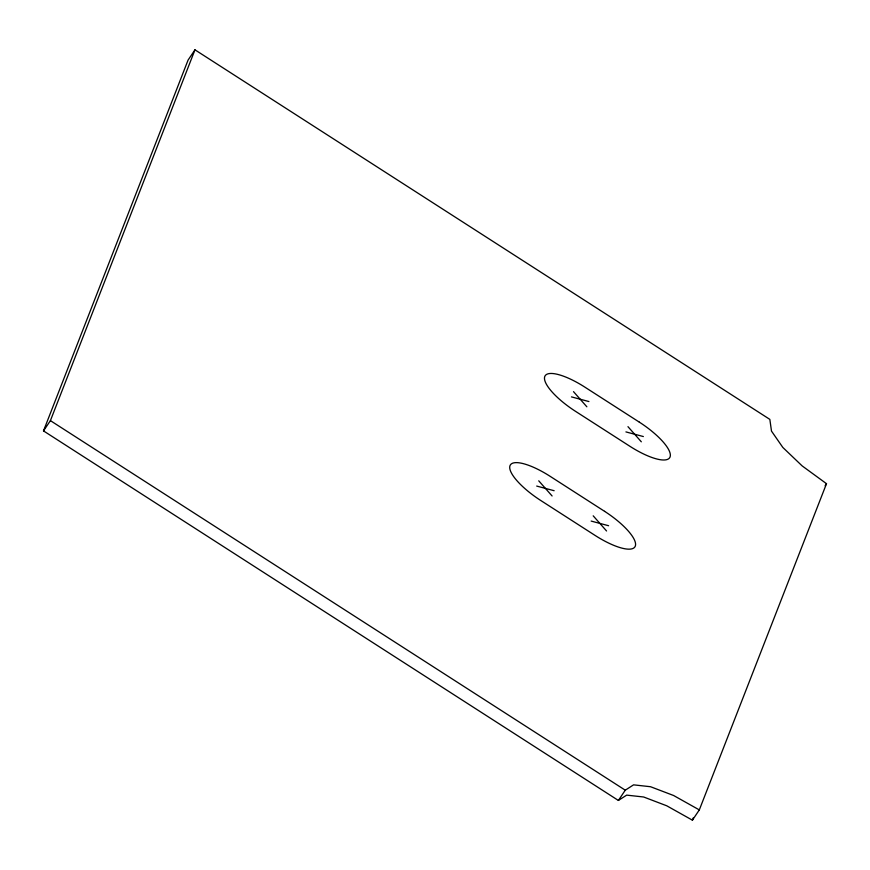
<?xml version="1.0" encoding="UTF-8"?>
<svg xmlns="http://www.w3.org/2000/svg" width="870" height="870" viewBox="0 0 870 870"><rect width="100%" height="100%" fill="white"/><g stroke="black" fill="none" stroke-linecap="round" stroke-linejoin="round"><path stroke-width="1.3" d="M43.5 430.9L188.072 60.095L194.967 49.829L769.841 419.383L771.494 431.107L782.837 447.452L802.151 465.907L826.5 483.687L699.317 809.905L692.411 820.171L666.746 805.794L643.659 796.996L626.672 795.126L618.374 800.454L43.5 430.9L50.406 420.634L194.967 49.829M692.411 820.171L693.401 817.648M825.119 485.743L826.5 483.687M618.374 800.454L625.269 790.188L633.567 784.849L650.553 786.73L673.641 795.517L699.317 809.905M571.459 396.894L588.914 401.548M625.921 431.911L643.365 436.555M536.692 486.069L554.146 490.713M591.154 521.076L608.608 525.73M50.406 420.634L625.269 790.188M627.966 426.659L641.32 441.808M573.504 391.641L586.858 406.801M593.199 515.823L606.553 530.983M538.737 480.816L552.091 495.976M639.352 422.157L584.89 387.15A42.173 12.68 33.9 0 0 544.783 376.471A42.173 12.68 33.9 0 0 575.472 411.303L629.934 446.31A42.173 12.68 33.9 0 0 670.041 456.989A42.173 12.68 33.9 0 0 639.352 422.157M604.585 511.332L550.123 476.314A42.173 12.68 33.9 0 0 510.016 465.635A42.173 12.68 33.9 0 0 540.716 500.467L595.167 535.474A42.173 12.68 33.9 0 0 635.274 546.164A42.173 12.68 33.9 0 0 604.585 511.332"/></g></svg>
